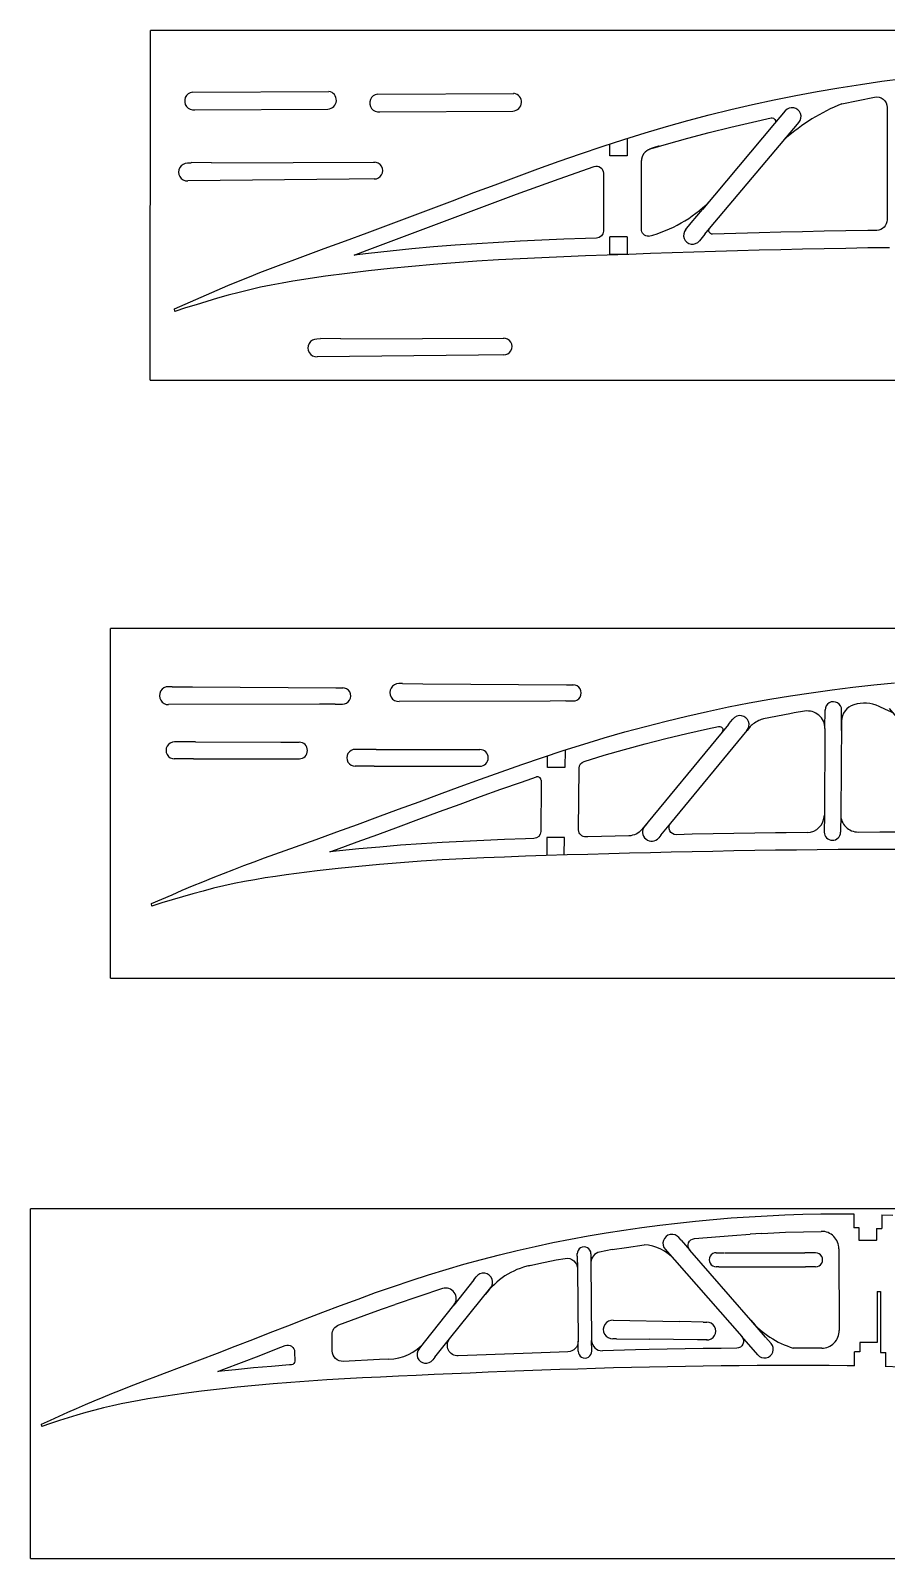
# Model space of a CAD drawing. Header units: millimetres. Extents: x 59 to 2198, y 55 to 510.
# Drawn here: x 58.6 to 303.3, y 59.6 to 496.5 of the extents above; entities that cross this region are included whole.
import ezdxf

# ---------------------------------------------------------------- set-up
doc = ezdxf.new("R2010")
doc.units = ezdxf.units.MM
doc.layers.add('7', color=7, linetype='Continuous')

msp = doc.modelspace()

# ---------------------------------------------------------------- linework, layer by layer
for p, q in [((92.81, 396.49), (92.84, 496.49)), ((1092.81, 496.49), (92.84, 496.49)), ((274.34, 473.51), (271.3, 469.88)), ((110.34, 458.63), (156.99, 458.82)), ((104.48, 458.6), (103.46, 458.57)), ((110.34, 458.63), (104.48, 458.72)), ((149.67, 453.99), (103.52, 453.49)), ((156.81, 454.07), (149.67, 453.99)), ((245.8, 439.49), (247.46, 441.47)), ((247.46, 441.47), (250.68, 445.3)), ((251.33, 438.3), (249.79, 436.35)), ((251.33, 438.3), (252.7, 439.92)), ((141.46, 408.31), (140.44, 408.28)), ((147.31, 408.33), (141.46, 408.42)), ((147.31, 408.33), (193.97, 408.52)), ((186.65, 403.69), (140.49, 403.2)), ((193.79, 403.77), (186.65, 403.69)), ((92.81, 396.49), (1092.81, 396.49)), ((81.41, 225.51), (81.44, 325.51)), ((1081.41, 325.51), (81.44, 325.51)), ((99.05, 308.86), (98.03, 308.87)), ((99.05, 308.86), (104.87, 308.82)), ((104.87, 308.82), (145.88, 308.54)), ((145.88, 308.54), (147.91, 308.53)), ((164.93, 309.74), (163.91, 309.75)), ((164.93, 309.74), (170.75, 309.7)), ((170.75, 309.7), (211.76, 309.42)), ((211.76, 309.42), (213.79, 309.41)), ((141.21, 303.9), (98.05, 303.76)), ((145.68, 303.91), (141.21, 303.9)), ((145.68, 303.91), (146.7, 303.91)), ((146.7, 303.91), (147.72, 303.9)), ((207.09, 304.78), (163.93, 304.64)), ((211.56, 304.8), (207.09, 304.78)), ((211.56, 304.8), (212.58, 304.79)), ((212.58, 304.79), (213.6, 304.79)), ((279.87, 301.87), (276.85, 301.38)), ((285.67, 296.9), (285.71, 302.29)), ((290.4, 296.3), (290.44, 302.16)), ((258.07, 298.07), (256.26, 295.87)), ((258.07, 298.07), (258.71, 298.85)), ((258.71, 298.85), (259.34, 299.62)), ((264.07, 297.19), (263.44, 296.39)), ((275.67, 301.12), (268.15, 299.68)), ((276.85, 301.38), (275.67, 301.12)), ((105.75, 293.07), (99.77, 293.07)), ((105.75, 293.07), (130.17, 293)), ((130.17, 293), (135.36, 293)), ((285.67, 296.9), (285.5, 272.15)), ((157.43, 290.96), (151.45, 290.96)), ((157.43, 290.96), (181.85, 290.9)), ((181.85, 290.9), (187.04, 290.9)), ((105.17, 288.25), (99.68, 288.25)), ((105.17, 288.25), (130.41, 288.25)), ((130.41, 288.25), (135.44, 288.25)), ((156.85, 286.14), (151.35, 286.14)), ((156.85, 286.14), (182.09, 286.14)), ((182.09, 286.14), (187.11, 286.14)), ((201.86, 282.61), (203.19, 283.07)), ((204.52, 282.12), (204.51, 280.71)), ((285.5, 272.15), (285.47, 267.23)), ((290.17, 272.36), (290.13, 267.27)), ((234.82, 269.83), (234.14, 269)), ((238.8, 266.46), (241.58, 269.83)), ((280.55, 267.19), (274.56, 267.13)), ((238.8, 266.46), (238.16, 265.69)), ((81.41, 225.51), (1081.41, 225.51)), ((58.59, 59.6), (58.62, 159.6)), ((1058.59, 159.6), (58.62, 159.6)), ((293.93, 158.14), (293.93, 154.14)), ((301.93, 157.9), (301.93, 153.96)), ((295.43, 154.14), (293.93, 154.14)), ((295.43, 150.55), (295.43, 154.14)), ((300.43, 153.96), (301.93, 153.96)), ((300.43, 153.96), (300.43, 151.64)), ((244.58, 150.58), (243.92, 151.33)), ((244.58, 150.58), (247.03, 147.76)), ((267.49, 152.51), (264.3, 152.32)), ((300.43, 150.55), (295.43, 150.55)), ((300.43, 151.64), (300.43, 150.64)), ((300.43, 150.55), (300.43, 150.64)), ((214.87, 145.99), (214.86, 146.76)), ((214.87, 145.99), (214.91, 142.47)), ((218.77, 146.74), (218.79, 144.43)), ((218.79, 144.24), (218.96, 121.95)), ((224.85, 147.9), (221.23, 147.21)), ((239.95, 148.09), (242.63, 145.03)), ((254.6, 147.02), (256.95, 147.02)), ((257.15, 147.01), (279.89, 146.95)), ((283.01, 146.94), (279.89, 146.95)), ((185.34, 139.31), (185.97, 140.09)), ((255.32, 143.03), (254.54, 143.03)), ((255.32, 143.03), (258.91, 143.03)), ((258.91, 143.03), (280.09, 143.03)), ((283.01, 143.03), (280.09, 143.03)), ((176.3, 136.77), (162.82, 132.26)), ((185.34, 139.31), (179.61, 132.07)), ((171.22, 121.48), (179.61, 132.07)), ((225.15, 127.71), (244.05, 127.33)), ((250.87, 127.19), (244.05, 127.33)), ((250.87, 127.19), (251.89, 127.17)), ((268.7, 122.88), (264.52, 127.69)), ((174.2, 117.19), (178.39, 122.4)), ((226.07, 122.4), (225.05, 122.42)), ((226.07, 122.4), (235.49, 122.29)), ((266.49, 117.8), (261.92, 123.02)), ((268.7, 122.88), (270.31, 121.03)), ((169.57, 119.39), (171.22, 121.48)), ((215.15, 118.85), (215.12, 121.71)), ((218.99, 118.89), (218.96, 121.95)), ((231.51, 119.22), (222.04, 118.97)), ((249.27, 122.11), (235.49, 122.29)), ((251.98, 122.08), (249.27, 122.11)), ((294.1, 114.67), (294.1, 118.65)), ((295.6, 118.65), (294.1, 118.65)), ((295.6, 121.31), (295.6, 118.65)), ((300.6, 121.31), (295.6, 121.31)), ((301.6, 118.47), (303.1, 118.47)), ((303.1, 114.43), (303.1, 118.47)), ((174.2, 117.19), (173.58, 116.41)), ((58.59, 59.6), (1058.59, 59.6))]:
    msp.add_line(p, q)
at = {"color": 3}
for p, q in [((104.84, 478.89), (143.87, 479.11)), ((157.75, 478.33), (196.78, 478.54)), ((105.53, 473.84), (143.58, 474.05)), ((158.44, 473.28), (196.49, 473.49)), ((224.14, 460.66), (224.14, 464.05)), ((229.14, 465.66), (229.14, 460.66)), ((229.14, 460.66), (224.14, 460.66)), ((229.14, 437.47), (224.14, 437.47)), ((224.14, 432.47), (224.14, 437.47)), ((229.14, 437.47), (229.14, 432.47)), ((229.14, 432.47), (224.14, 432.47)), ((206.34, 285.81), (206.36, 289.12)), ((211.37, 290.77), (211.34, 285.77)), ((211.34, 285.77), (206.34, 285.81)), ((206.2, 265.76), (206.16, 260.58)), ((211.2, 265.73), (206.2, 265.76)), ((211.16, 260.73), (211.2, 265.73)), ((289.67, 148.15), (289.77, 124.77)), ((300.6, 135.96), (301.6, 135.96)), ((301.6, 135.96), (301.6, 118.47))]:
    msp.add_line(p, q, dxfattribs=at)
msp.add_lwpolyline([(305.32, 301.28), (302.95, 302.39), (301.15, 303.24, 0.186961), (293.94, 303.73, 0.325967), (290.42, 299.01), (290.17, 272.36, 0.418021), (295.18, 267.31), (301.39, 267.33), (307.36, 267.34), (313.32, 267.33), (319.29, 267.3), (325.25, 267.26), (329.82, 267.21, 0.642079), (331.37, 270.51), (304.13, 302.68)], format="xyb")
msp.add_polyline3d([(238.26, 463.43, 0), (238.19, 463.41, 0), (238.12, 463.39, 0), (238.05, 463.37, 0), (237.99, 463.35, 0), (237.92, 463.33, 0), (237.85, 463.31, 0), (237.78, 463.29, 0), (237.71, 463.27, 0), (237.64, 463.25, 0), (237.57, 463.23, 0), (237.5, 463.21, 0), (237.43, 463.19, 0), (237.36, 463.17, 0), (237.29, 463.15, 0), (237.23, 463.13, 0), (237.16, 463.11, 0), (237.09, 463.09, 0), (237.02, 463.07, 0), (236.95, 463.05, 0), (236.89, 463.03, 0), (236.82, 463.01, 0), (236.75, 462.99, 0), (236.69, 462.97, 0), (236.62, 462.95, 0), (236.55, 462.93, 0), (236.49, 462.9, 0), (236.42, 462.88, 0), (236.36, 462.86, 0), (236.29, 462.84, 0), (236.23, 462.81, 0), (236.17, 462.79, 0), (236.1, 462.77, 0), (236.04, 462.74, 0), (235.98, 462.72, 0), (235.92, 462.69, 0), (235.85, 462.67, 0), (235.79, 462.64, 0), (235.73, 462.62, 0), (235.67, 462.59, 0), (235.61, 462.57, 0), (235.55, 462.54, 0), (235.49, 462.51, 0), (235.43, 462.49, 0), (235.38, 462.46, 0), (235.32, 462.43, 0), (235.26, 462.4, 0), (235.21, 462.37, 0), (235.15, 462.34, 0), (235.1, 462.31, 0), (235.04, 462.28, 0), (234.99, 462.25, 0), (234.93, 462.22, 0), (234.88, 462.19, 0), (234.83, 462.16, 0), (234.78, 462.12, 0), (234.73, 462.09, 0), (234.68, 462.06, 0), (234.63, 462.02, 0), (234.58, 461.99, 0), (234.53, 461.95, 0), (234.49, 461.92, 0), (234.44, 461.88, 0), (234.4, 461.84, 0), (234.35, 461.81, 0), (234.31, 461.77, 0), (234.27, 461.73, 0), (234.22, 461.69, 0), (234.18, 461.65, 0), (234.14, 461.61, 0), (234.1, 461.57, 0), (234.06, 461.53, 0), (234.03, 461.48, 0), (233.99, 461.44, 0), (233.95, 461.4, 0), (233.92, 461.35, 0), (233.89, 461.31, 0), (233.85, 461.26, 0), (233.82, 461.21, 0), (233.79, 461.17, 0), (233.76, 461.12, 0), (233.73, 461.07, 0), (233.7, 461.02, 0), (233.67, 460.97, 0), (233.65, 460.92, 0), (233.62, 460.87, 0), (233.59, 460.82, 0), (233.57, 460.76, 0), (233.55, 460.71, 0), (233.52, 460.66, 0), (233.5, 460.6, 0), (233.48, 460.55, 0), (233.46, 460.5, 0), (233.44, 460.44, 0), (233.42, 460.38, 0), (233.4, 460.33, 0), (233.38, 460.27, 0), (233.36, 460.21, 0), (233.35, 460.15, 0), (233.33, 460.1, 0), (233.32, 460.04, 0), (233.3, 459.98, 0), (233.29, 459.92, 0), (233.27, 459.86, 0), (233.26, 459.8, 0), (233.25, 459.73, 0), (233.24, 459.67, 0), (233.23, 459.61, 0), (233.22, 459.55, 0), (233.21, 459.48, 0), (233.2, 459.42, 0), (233.19, 459.36, 0), (233.18, 459.29, 0), (233.17, 459.23, 0), (233.17, 459.16, 0), (233.16, 459.1, 0), (233.15, 459.03, 0), (233.15, 458.97, 0), (233.14, 458.9, 0), (233.14, 458.83, 0), (233.13, 458.76, 0), (233.13, 458.7, 0), (233.13, 458.63, 0), (233.12, 458.56, 0), (233.12, 458.49, 0), (233.12, 458.42, 0), (233.11, 458.36, 0), (233.11, 458.29, 0), (233.11, 458.22, 0), (233.11, 458.15, 0), (233.11, 458.08, 0), (233.11, 458.01, 0), (233.11, 457.94, 0), (233.11, 457.87, 0), (233.11, 457.8, 0), (233.11, 457.73, 0), (233.11, 457.65, 0), (233.11, 457.58, 0), (233.12, 457.51, 0), (233.12, 457.44, 0), (233.12, 457.37, 0), (233.12, 457.3, 0), (233.12, 457.22, 0), (233.13, 457.15, 0), (233.13, 457.08, 0), (233.13, 457.01, 0), (233.14, 456.93, 0), (233.14, 456.86, 0), (233.14, 456.79, 0), (233.15, 456.72, 0), (233.15, 456.64, 0), (233.15, 456.57, 0), (233.16, 456.5, 0), (233.16, 456.42, 0), (233.17, 456.35, 0), (233.17, 456.28, 0), (233.17, 456.2, 0), (233.18, 456.13, 0), (233.18, 456.06, 0), (233.19, 455.98, 0)], dxfattribs=at)
for centre, radius, start, end in [((105.18, 476.37), 2.55, 97.6846, 277.9715), ((143.47, 476.59), 2.55, 272.4832, 80.8913), ((158.09, 475.8), 2.55, 97.6846, 277.9715), ((196.38, 476.03), 2.55, 272.4832, 80.8913), ((284.67, 148.13), 5, 0.2271, 90.4564), ((284.77, 124.75), 5, 269.6982, 0.2271)]:
    msp.add_arc(centre, radius, start, end, dxfattribs=at)
for centre, radius, start, end in [((313.03, 421.08), 58.98, 112.4785, 131.1224), ((276.31, 471.91), 2.54, 318.871, 140.956), ((156.88, 456.44), 2.38, 268.2769, 92.9532), ((103.44, 456.03), 2.54, 89.589, 271.6411), ((225.69, 474.6), 38.13, 284.5232, 314.8681), ((247.8, 437.92), 2.53, 138.1995, 321.8218), ((140.42, 405.74), 2.54, 89.589, 271.6411), ((193.86, 406.15), 2.38, 268.2769, 92.9532), ((97.99, 306.31), 2.56, 88.9677, 271.4135), ((147.82, 306.22), 2.31, 267.6552, 91.568), ((163.87, 307.19), 2.56, 88.9677, 271.4135), ((213.7, 307.1), 2.31, 267.6552, 91.568), ((280.67, 296.93), 5, 359.6083, 99.1852), ((288.07, 302.22), 2.36, 358.5051, 180.7115), ((261.39, 298), 2.61, 319.3489, 141.7299), ((268, 294.1), 5, 124.698, 141.8484), ((274.22, 285.12), 15.92, 117.9949, 124.698), ((269.09, 294.76), 5, 100.8445, 117.9949), ((99.72, 290.66), 2.41, 88.8968, 271.1032), ((135.36, 290.63), 2.38, 270, 90), ((151.4, 288.55), 2.41, 88.8968, 271.1032), ((187.04, 288.52), 2.38, 270, 90), ((203.52, 282.12), 1, 359.6083, 108.9096), ((280.5, 272.19), 5, 270.5543, 359.6083), ((236.15, 267.34), 2.61, 140.5268, 320.5268), ((287.8, 267.28), 2.33, 179.6083, 359.6083), ((216.82, 146.75), 1.95, 359.7402, 181.4598), ((233.4, 137.13), 12.15, 40.5441, 87.1852), ((241.93, 149.71), 2.56, 39.1822, 223.2758), ((221.79, 144.26), 3, 100.8277, 180.4441), ((254.57, 145.02), 1.99, 89.1402, 270.8598), ((283.05, 144.98), 1.96, 268.8852, 91.1148), ((188.08, 138.57), 2.6, 318.0805, 144.2644), ((205.9, 122.39), 21.45, 102.1891, 143.8413), ((177.26, 133.93), 3, 321.6197, 108.4898), ((224.96, 125.07), 2.65, 85.7414, 271.9253), ((251.93, 124.63), 2.55, 267.4975, 91.0636), ((283.73, 143.81), 25.08, 220.0039, 253.4107), ((160.78, 130.2), 13.6, 270.6638, 320.1282), ((171.57, 117.9), 2.5, 139.8366, 323.4027), ((217.07, 118.83), 1.92, 179.4852, 1.7148), ((221.96, 121.97), 3, 180.4441, 271.493), ((268.4, 119.41), 2.5, 220.2604, 41.8629)]:
    msp.add_arc(centre, radius, start, end)
at = {"layer": '7', "color": 3, "linetype": 'Continuous'}
for points in [[(99.78, 416.96), (102.82, 418.3), (105.85, 419.63), (108.89, 420.96), (111.94, 422.28), (114.99, 423.57), (118.06, 424.85), (121.13, 426.09), (124.17, 427.29), (127.22, 428.47), (130.27, 429.62), (133.33, 430.76), (136.4, 431.88), (142.53, 434.13), (148.66, 436.39), (154.78, 438.66), (160.9, 440.94), (167.01, 443.24), (173.11, 445.54), (179.22, 447.84), (185.34, 450.14), (191.42, 452.42), (197.51, 454.69), (203.6, 456.93), (209.71, 459.12), (215.84, 461.27), (221.99, 463.35), (228.17, 465.36), (234.25, 467.24), (240.34, 469.04), (246.46, 470.75), (252.61, 472.37), (258.78, 473.9), (264.97, 475.34), (271.18, 476.69), (277.31, 477.92), (283.46, 479.07), (289.62, 480.14), (295.79, 481.11), (301.98, 482.01), (308.17, 482.83)], [(304.1, 434.41), (297.89, 434.32), (291.68, 434.21), (285.47, 434.09), (279.26, 433.96), (273.05, 433.81), (266.84, 433.65), (260.64, 433.48), (254.43, 433.3), (248.23, 433.1), (242.02, 432.9), (235.82, 432.7), (229.61, 432.49), (223.4, 432.27), (217.2, 432.04), (210.99, 431.8), (204.79, 431.54), (198.59, 431.24), (192.39, 430.9), (186.19, 430.52), (179.99, 430.09), (173.79, 429.61), (167.6, 429.06), (161.41, 428.45), (155.23, 427.78), (149.05, 427.04), (142.88, 426.22), (139.77, 425.78), (136.67, 425.32), (133.58, 424.82), (130.49, 424.28), (127.41, 423.7), (124.35, 423.07), (121.29, 422.39), (118.19, 421.62), (115.11, 420.8), (112.04, 419.94), (108.97, 419.04), (105.92, 418.1), (102.86, 417.16), (99.81, 416.2), (99.78, 416.96)], [(93.18, 246.86), (96.11, 248.13), (99.03, 249.39), (101.96, 250.65), (104.89, 251.89), (107.83, 253.11), (110.78, 254.31), (113.74, 255.49), (116.66, 256.62), (119.6, 257.73), (122.54, 258.82), (125.48, 259.89), (128.43, 260.95), (131.38, 262.01), (134.33, 263.06), (140.23, 265.19), (146.12, 267.33), (152.01, 269.49), (157.89, 271.65), (163.77, 273.81), (169.65, 275.98), (175.53, 278.15), (181.38, 280.3), (187.24, 282.44), (193.11, 284.55), (198.99, 286.62), (204.89, 288.64), (210.8, 290.59), (216.75, 292.48), (222.59, 294.25), (228.45, 295.93), (234.34, 297.53), (240.25, 299.05), (246.18, 300.48), (252.13, 301.82), (258.11, 303.07), (264, 304.22), (269.91, 305.28), (275.83, 306.26), (281.76, 307.16), (287.7, 307.98), (293.66, 308.73), (299.62, 309.41), (305.56, 310.01)], [(307.32, 262.34), (301.35, 262.33), (295.39, 262.31), (289.43, 262.28), (283.47, 262.23), (277.51, 262.17), (271.55, 262.09), (265.59, 262), (259.62, 261.9), (253.66, 261.79), (247.7, 261.66), (241.74, 261.53), (235.79, 261.39), (229.83, 261.23), (223.87, 261.08), (217.91, 260.92), (211.95, 260.75), (205.99, 260.57), (200.03, 260.38), (194.08, 260.17), (188.13, 259.92), (182.17, 259.64), (176.22, 259.32), (170.26, 258.94), (164.31, 258.52), (158.36, 258.03), (152.42, 257.49), (146.48, 256.89), (140.54, 256.21), (134.61, 255.47), (131.63, 255.07), (128.65, 254.64), (125.68, 254.19), (122.71, 253.69), (119.75, 253.16), (116.81, 252.57), (113.87, 251.93), (110.89, 251.22), (107.92, 250.45), (104.97, 249.64), (102.02, 248.8), (99.08, 247.92), (96.15, 247.03), (93.21, 246.13), (93.18, 246.86)], [(294.1, 114.67), (291.99, 114.69), (286.85, 114.74), (281.71, 114.76), (276.57, 114.77), (271.43, 114.77), (266.3, 114.74), (261.17, 114.71), (256.03, 114.65), (250.9, 114.59), (245.77, 114.51), (240.63, 114.41), (235.5, 114.31), (230.37, 114.19), (225.24, 114.06), (220.12, 113.92), (214.99, 113.76), (209.86, 113.6), (204.73, 113.42), (199.61, 113.24), (194.48, 113.04), (189.36, 112.83), (184.24, 112.62), (179.11, 112.4), (173.99, 112.18), (168.86, 111.95), (163.74, 111.72), (158.61, 111.48), (153.49, 111.23), (148.37, 110.95), (143.25, 110.65), (138.13, 110.32), (133.02, 109.95), (127.9, 109.55), (122.78, 109.09), (117.67, 108.59), (112.56, 108.03), (107.46, 107.42), (102.37, 106.76), (97.28, 106.03), (94.72, 105.64), (92.16, 105.23), (89.61, 104.79), (87.06, 104.32), (84.53, 103.81), (82, 103.27), (79.48, 102.67), (76.93, 102.02), (74.39, 101.31), (71.86, 100.57), (69.33, 99.8), (66.82, 99), (64.31, 98.19), (61.79, 97.37), (61.76, 98), (64.26, 99.14), (66.75, 100.27), (69.25, 101.39), (71.76, 102.5), (74.27, 103.6), (76.79, 104.68), (79.32, 105.73), (81.82, 106.75), (84.32, 107.75), (86.83, 108.73), (89.35, 109.69), (91.87, 110.65), (94.4, 111.6), (96.92, 112.56), (101.97, 114.47), (107, 116.4), (112.03, 118.34), (117.06, 120.29), (122.09, 122.24), (127.11, 124.2), (132.14, 126.15), (137.14, 128.09), (142.15, 130.01), (147.17, 131.92), (152.2, 133.78), (157.24, 135.61), (162.31, 137.38), (167.39, 139.09), (172.39, 140.7), (177.41, 142.23), (182.45, 143.7), (187.51, 145.09), (192.6, 146.41), (197.7, 147.65), (202.82, 148.82), (207.87, 149.9), (212.94, 150.9), (218.01, 151.83), (223.1, 152.69), (228.21, 153.49), (233.32, 154.22), (238.44, 154.89), (243.54, 155.49), (248.64, 156.04), (253.75, 156.52), (258.86, 156.95), (263.98, 157.31), (269.11, 157.61), (274.23, 157.85), (279.37, 158.02), (284.51, 158.13), (289.65, 158.17), (293.93, 158.14)], [(301.93, 157.9), (301.93, 157.9), (305.06, 157.76)], [(267.49, 152.51), (269.37, 152.62), (274.43, 152.85), (279.51, 153.02), (284.58, 153.13), (284.63, 153.13)], [(224.85, 147.9), (228.95, 148.54), (234, 149.26)], [(300.6, 135.96), (300.6, 121.31)], [(284.74, 119.75), (281.73, 119.76), (276.57, 119.77)], [(306.94, 114.33), (303.1, 114.44), (303.1, 114.44)]]:
    msp.add_lwpolyline(points, dxfattribs=at)
for points in [[(290.48, 475.58), (299.83, 477.47, -0.473793), (303.42, 474.53), (303.42, 442.36, -0.409883), (300.47, 439.36), (297.89, 439.32), (291.68, 439.21), (285.47, 439.09), (279.26, 438.96), (273.05, 438.81), (266.84, 438.65), (253.49, 438.28, -0.647437), (252.7, 439.92), (278.28, 470.31)], [(236.46, 462.89), (240.34, 464.04), (246.46, 465.75), (252.61, 467.37), (258.78, 468.9), (264.97, 470.34), (270.32, 471.5, -0.714888), (271.3, 469.88), (250.68, 445.3)], [(219.68, 457.61, -0.516658), (222.34, 455.73), (222.34, 439.16, -0.403596), (220.41, 437.16), (217.2, 437.04), (210.99, 436.8), (204.79, 436.54), (198.59, 436.24), (192.39, 435.9), (186.19, 435.52), (179.99, 435.09), (173.79, 434.61), (167.6, 434.06), (161.41, 433.45), (155.23, 432.78), (151.07, 432.28), (154.78, 433.66), (160.9, 435.94), (167.01, 438.24), (173.11, 440.54), (179.22, 442.84), (185.34, 445.14), (191.42, 447.42), (197.51, 449.69), (203.6, 451.93), (209.71, 454.12), (219.68, 457.61)], [(235.25, 437.69), (235.25, 437.69, -0.423628), (233.19, 439.69), (233.19, 455.98)], [(274.56, 267.13), (271.58, 267.09), (265.62, 267), (259.66, 266.9), (253.7, 266.79), (247.74, 266.66), (243.17, 266.56, -0.641749), (241.58, 269.83), (263.44, 296.39)], [(204.51, 280.96), (204.42, 267.44, -0.402806), (202.48, 265.46), (200.07, 265.38), (194.11, 265.17), (188.16, 264.92), (182.21, 264.64), (176.25, 264.32), (170.3, 263.94), (164.34, 263.52), (158.4, 263.03), (152.45, 262.49), (144.12, 261.62), (146.09, 262.33), (151.97, 264.49), (157.85, 266.65), (163.73, 268.81), (169.61, 270.98), (175.49, 273.15), (181.35, 275.3), (187.21, 277.44), (193.07, 279.55), (198.95, 281.62), (201.86, 282.61)], [(264.52, 127.69), (247.03, 147.76, -0.614723), (248.38, 151.06), (259.25, 151.96), (264.3, 152.32)], [(200.89, 143.25), (203.89, 143.94), (208.87, 145), (211.44, 145.4, -0.457502), (214.91, 142.47), (215.12, 121.71, -0.407843), (212.22, 118.68), (209.7, 118.6), (204.56, 118.42), (199.42, 118.23), (180.85, 117.52, -0.643361), (178.39, 122.4), (190.19, 137.05)], [(242.63, 145.03), (261.92, 123.02, -0.641012), (260.44, 119.7), (255.97, 119.65), (250.83, 119.59), (245.68, 119.51), (240.54, 119.41), (235.39, 119.31), (231.51, 119.22)], [(160.94, 116.59), (158.37, 116.47), (147.99, 115.96, -0.425669), (144.84, 118.93), (144.79, 123.58, -0.316372), (146.75, 126.42), (153.92, 129.09), (158.92, 130.9), (162.82, 132.26)]]:
    msp.add_lwpolyline(points, format="xyb", dxfattribs=at)
for points in [[(229.63, 266.23), (217.94, 265.92), (217.32, 265.9, -0.424427), (215.26, 267.91), (215.38, 285.61, -0.328711), (216.81, 287.51), (222.55, 289.25), (228.42, 290.93), (234.31, 292.53), (240.22, 294.05), (246.15, 295.48), (252.1, 296.82), (255.28, 297.49, -0.708845), (256.26, 295.87), (233.36, 268.05, -0.217068)], [(133.17, 114.98), (132.65, 114.94, 0.001989), (132.63, 114.94), (127.47, 114.53), (122.31, 114.07), (117.15, 113.56), (112.1, 113.01), (113.84, 113.68), (118.87, 115.63), (123.9, 117.58), (128.92, 119.54), (131.35, 120.48, -0.524081), (134.07, 118.64), (134.1, 115.99, -0.39635)]]:
    msp.add_lwpolyline(points, format="xyb", close=True, dxfattribs=at)

doc.saveas('drawing.dxf')
